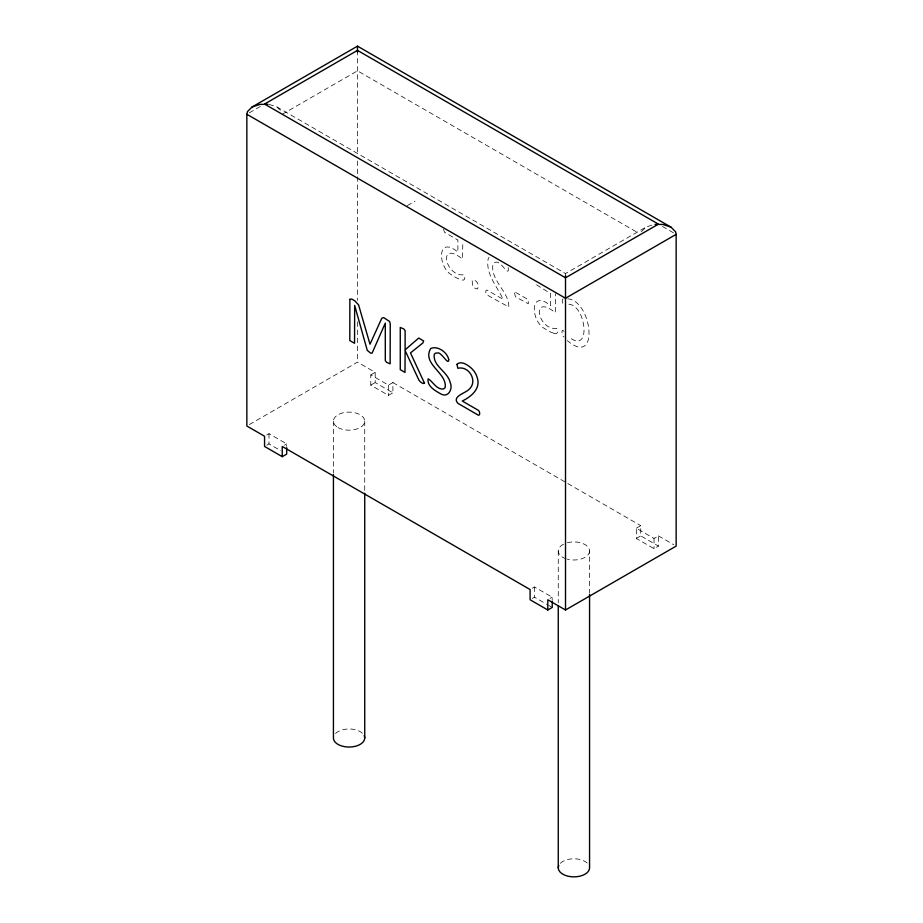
<?xml version="1.0" encoding="UTF-8"?>
<svg xmlns="http://www.w3.org/2000/svg" width="923" height="923" viewBox="0 0 923 923"><rect width="100%" height="100%" fill="white"/><g stroke="black" fill="none" stroke-linecap="round" stroke-linejoin="round"><path stroke-width="0.69" stroke-dasharray="4.62 3.46" d="M641.347 231.719L645.927 227.139L653.865 224.485M563.042 298.844L562.234 300.356L562.419 303.402L564.218 304.405M249.337 112.825L260.517 106.364M282.253 114.267L357.489 70.829L638.255 232.919M407.285 205.61L415.027 201.145M249.337 424.568L357.489 362.128L375.2 372.35L375.2 382.572L392.898 392.794L392.898 382.572L388.468 385.122L370.769 374.9L370.769 385.122L388.468 395.344L392.898 392.794M266.759 434.952L268.974 433.672L286.684 443.894L286.684 446.455M370.769 374.9L375.2 372.35M266.759 445.174L268.974 443.894L280.777 450.712M370.769 385.122L375.2 382.572M269.135 104.391L277.073 107.033L565.511 273.566L645.927 227.139M284.469 445.174L286.684 443.894M532.317 588.263L534.532 586.993L552.231 597.216L552.231 599.765M636.316 528.221L640.747 525.66L640.747 535.882L658.445 546.104L658.445 535.882L654.026 538.444L636.316 528.221L636.316 538.444L654.026 548.666L658.445 546.104M532.317 598.485L534.532 597.216L547.512 604.703M636.316 538.444L640.747 535.882M550.016 598.485L552.231 597.216M553.95 333.215C557.734 335.511 558.519 330.422 556.684 328.392C537.728 330.561 530.217 292.591 555.277 312.643L555.623 293.641M567.68 298.844C592.174 300.413 599.985 367.989 567.31 340.633M568.868 304.232C586.036 305.213 591.92 355.159 568.753 336.953M662.46 226.458L673.663 232.919M392.898 382.572L640.747 525.66M658.445 535.882L673.79 544.743M548.689 605.384L552.231 607.426M277.073 107.033L281.653 111.614M563.988 331.38C560.872 327.18 561.784 336.249 563.976 337.01M536.563 284.803L550.662 293.606L550.662 305.686C529.11 287.78 530.61 321.7 544.928 328.75A30.724 17.745 60 0 0 553.95 333.215M508.158 267.543C509.704 278.55 501.097 260.944 496.193 262.167L494.22 262.547L493.02 264.105C489.836 280.292 509.669 292.072 508.746 306.978L486.929 294.875C485.683 293.964 485.025 290.053 486.952 290.03L503.173 299.398C497.312 286.661 485.267 273.762 488.198 258.775A12.057 6.957 60 0 1 489.028 257.344M443.502 229.216L444.551 232.342L457.877 240.038L457.877 252.117C436.325 234.211 437.825 268.132 452.143 275.181A30.724 17.745 60 0 0 461.165 279.646C464.961 281.942 465.734 276.854 463.9 274.823C444.955 276.992 437.433 239.022 462.492 259.075L462.838 241.422M654.026 538.444L654.026 548.666M567.299 542.77A15.645 9.034 0 0 1 589.566 550.962L589.566 592.728M565.511 273.566L565.511 275.504M558.265 550.962L558.265 602.811M534.532 586.993L534.532 597.216M388.468 385.122L388.468 395.344M364.735 421.153L364.735 491.728M357.489 50.384L357.489 155.26M357.489 161.006L357.489 175.37M357.489 176.801L357.489 300.356M357.489 321.908L357.489 362.128M333.434 421.153L333.434 473.003M268.974 433.672L268.974 443.894M335.534 733.497A15.645 9.034 0 0 1 362.635 733.497M560.365 863.293A15.645 9.034 0 0 1 587.466 863.293M589.566 550.962A15.645 9.034 0 0 1 567.299 559.153M566.087 558.784A15.645 9.034 0 0 1 566.087 543.139M514.515 292.937L515.449 296.837L528.279 303.725L528.279 300.183L527.495 299.225L515.449 292.279L514.515 292.937M472.161 280.811L472.68 286.165L475.137 288.368L477.537 288.98C479.406 285.576 477.503 280.823 473.591 279.911L472.161 280.811M338.014 427.545A15.645 9.034 0 0 0 364.193 423.495A15.645 9.034 0 0 0 345.029 412.431A15.645 9.034 0 0 0 338.014 427.545"/><path stroke-width="1.38" d="M286.684 447.724L286.684 454.116L282.253 456.677L264.555 446.455L264.555 436.233L246.845 426.011L246.845 114.267L247.445 111.614L252.037 107.033L357.489 46.15L670.963 227.139L675.555 231.719L676.155 234.361L676.155 546.104L565.511 609.988L547.801 599.765L547.801 609.988L552.231 607.426L552.231 601.046M676.155 234.361L565.511 298.244L246.845 114.267M252.037 107.033L259.963 104.391L267.982 104.311M655.018 224.404L663.037 224.485L670.963 227.139M547.801 609.988L530.102 599.765L530.102 589.543L282.253 446.455L282.253 456.677M589.566 594.17L589.566 867.816A15.645 9.034 0 0 1 571.879 876.769A15.645 9.034 0 0 1 558.807 865.474M565.511 275.504L565.511 609.988M558.265 605.696L558.265 867.816M364.735 493.17L364.735 738.008M357.489 46.15L357.489 52.38M333.434 474.445L333.434 738.008A15.645 9.034 0 0 0 351.121 746.961A15.645 9.034 0 0 0 364.193 735.666M456.977 364.366L457.82 368.277C469.207 365.543 478.172 381.407 469.046 389.333C465.434 393.325 451.509 396.255 457.9 403.363L478.506 415.258C480.398 415.235 479.752 411.3 478.472 410.389L462.25 401.02C471.099 396.821 480.998 388.618 477.237 377.692A12.057 6.957 60 0 0 473.718 370.734C470.476 366.569 461.373 359.635 456.977 364.366M448.74 359.751C448.543 366.35 441.159 351.178 437.271 353.013L435.368 353.186L434.248 354.444C432.725 366.154 447.701 371.611 450.112 382.341C453.216 388.629 448.393 398.332 440.756 393.89C435.379 390.798 426.784 386.229 428.134 378.822C432.783 381.291 436.614 390.071 443.651 388.964L445.14 387.579C447.505 372.892 421.615 364.089 430.695 348.502C437.583 345.283 447.724 352.563 448.74 359.751M349.863 299.34L349.805 340.564L354.547 343.287L354.663 305.398L367.25 350.336L370.665 353.151L372.096 353.128L385.295 323.085L385.295 360.581L386.587 362.301L390.129 363.835L390.244 323.846L389.621 321.504L383.633 317.616L381.787 318.262L369.996 344.221L358.574 304.89L354.824 300.806L351.778 299.04L349.863 299.34M424.476 383.137C423.034 384.51 419.723 381.534 418.834 379.941L405.116 350.498L405.001 372.407L400.27 369.673L400.27 327.434L403.836 328.98L405.116 330.699L405.116 349.829L418.719 338.049L423.634 340.956L422.838 342.998L410.481 352.921L424.476 383.137M357.489 50.384L264.555 104.045L565.511 277.8L658.445 224.139L357.489 50.384"/></g></svg>
